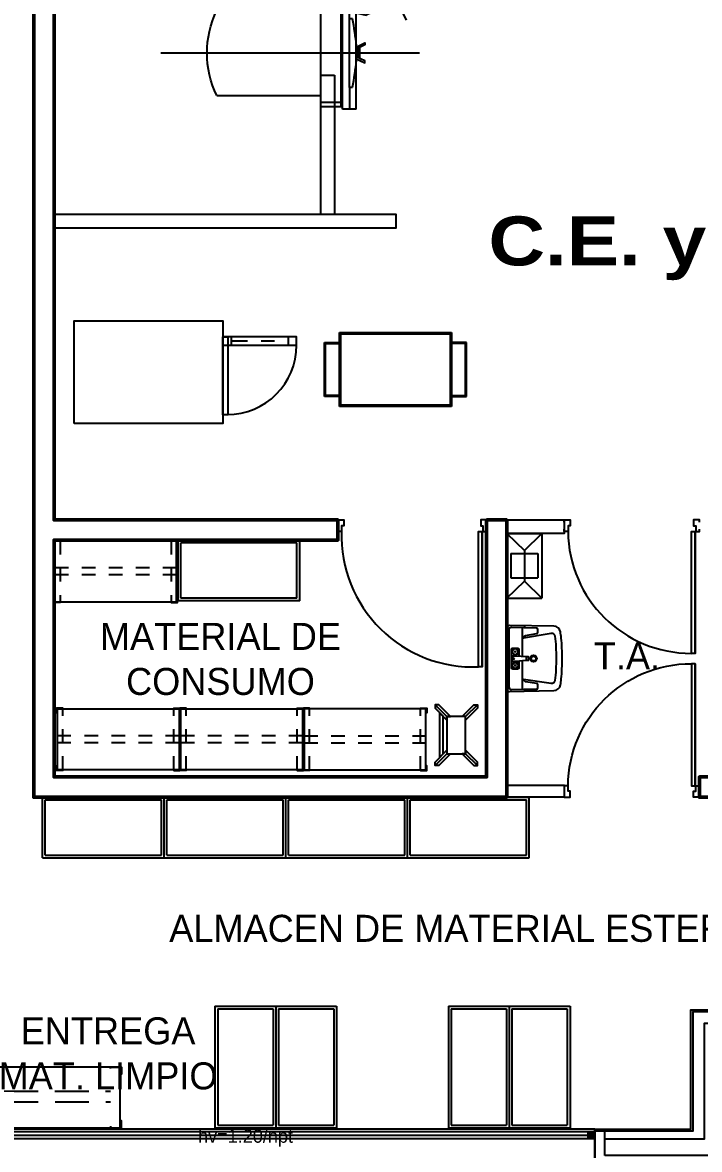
# Model space of a CAD drawing. Header units: millimetres. Extents: x 2523 to 2756, y 378 to 482.
# Drawn here: x 2564.27 to 2569.28, y 451.42 to 459.76 of the extents above; entities that cross this region are included whole.
import ezdxf

# ---------------------------------------------------------------- set-up
doc = ezdxf.new("R2010")
doc.units = ezdxf.units.MM
for name, pattern in [('CIRUGIA opc7$0$DASHED2', [0.375, 0.25, -0.125]), ('DIVIDE5', [0.24, 0.12, -0.04, 0, -0.04, 0, -0.04]), ('HIDDEN5', [0.07, 0.04, -0.03])]:
    doc.linetypes.add(name, pattern=pattern)
for name, color, linetype in [('CANCEL', 6, 'Continuous'), ('DUROCK', 101, 'Continuous'), ('MOBILIARIO', 161, 'Continuous'), ('MOBSANIT', 161, 'Continuous'), ('MUROS TABLAROCA', 3, 'Continuous'), ('NOTAS', 2, 'Continuous'), ('PRECOLADO', 150, 'Continuous'), ('PUERTAS', 2, 'Continuous'), ('TEXTOS', 3, 'Continuous')]:
    doc.layers.add(name, color=color, linetype=linetype)
doc.layers.add('MUROS', color=7, linetype='Continuous', lineweight=50)
doc.styles.add('BOLD', font='GOTHIC.TTF')
doc.styles.add('STYLE1', font='GOTHIC.TTF')
doc.styles.add('TEXTOS', font='')
doc.styles.get('TEXTOS').set_extended_font_data('Arial Black')

# ---------------------------------------------------------------- blocks, each defined once
blk = doc.blocks.new('P110')
at = {"color": 2}
blk.add_lwpolyline([(0.0317, 1.0882), (0.0317, 0.0853), (0.0317, 1.0882), (0.0594, 1.0882), (0.0594, 0.0853), (0.0317, 0.0853)], close=True, dxfattribs=at)
for points in [[(0, 0.0161), (0, 0), (0.0432, 0), (0.0432, 0.0443), (0.0277, 0.0443), (0.0277, 0.0853), (0, 0.0853), (0, 0.0678)], [(1.1, 0.0161), (1.1, 0), (1.0568, 0), (1.0568, 0.0443), (1.0723, 0.0443), (1.0723, 0.0853), (1.1, 0.0853), (1.1, 0.0678)]]:
    blk.add_lwpolyline(points, dxfattribs=at)
at = {"color": 8}
blk.add_arc((0.0995, 0.1158), 0.9733, 358.20212, 92.36267, dxfattribs=at)
blk = doc.blocks.new('P100')
at = {"color": 2}
blk.add_lwpolyline([(0.0317, 0.9882), (0.0317, 0.0853), (0.0317, 0.9882), (0.0594, 0.9882), (0.0594, 0.0853), (0.0317, 0.0853)], close=True, dxfattribs=at)
for points in [[(0, 0.0161), (0, 0), (0.0432, 0), (0.0432, 0.0443), (0.0277, 0.0443), (0.0277, 0.0853), (0, 0.0853), (0, 0.0678)], [(1, 0.0161), (1, 0), (0.9568, 0), (0.9568, 0.0443), (0.9723, 0.0443), (0.9723, 0.0853), (1, 0.0853), (1, 0.0678)]]:
    blk.add_lwpolyline(points, dxfattribs=at)
at = {"color": 8}
blk.add_arc((0.0611, 0.077), 0.9112, 0.5211, 90.10591, dxfattribs=at)
blk = doc.blocks.new('10260204')
at = {"color": 8, "linetype": 'HIDDEN5'}
for p, q in [((0.0499, -0.0113), (0.0499, -0.4612)), ((0.8726, -0.0113), (0.8726, -0.4612)), ((0.0113, -0.2112), (0.9113, -0.2112)), ((0.0113, -0.2613), (0.9113, -0.2613))]:
    blk.add_line(p, q, dxfattribs=at)
for points in [[(0.0499, -0.0113), (0.0499, -0.0049), (0.0049, -0.0049), (0.0049, -0.0399), (0.0113, -0.0399)], [(0.8726, -0.0113), (0.8726, -0.0049), (0.9176, -0.0049), (0.9176, -0.0399), (0.9113, -0.0399)], [(0.0499, -0.4612), (0.0499, -0.4676), (0.0049, -0.4676), (0.0049, -0.4326), (0.0113, -0.4326)], [(0.8726, -0.4612), (0.8726, -0.4676), (0.9176, -0.4676), (0.9176, -0.4326), (0.9113, -0.4326)]]:
    blk.add_lwpolyline(points)
blk.add_lwpolyline([(0.0113, -0.4612), (0.0113, -0.0113), (0.9113, -0.0113), (0.9113, -0.4612)], close=True)
blk = doc.blocks.new('AL')
at = {"layer": 'MOBILIARIO', "linetype": 'Continuous', "xscale": -1, "rotation": 359.9999999808674}
blk.add_blockref('10260204', (-0.1711, -0.036), dxfattribs=at)
at = {"layer": 'MOBILIARIO', "linetype": 'Continuous', "rotation": 359.9999999809065}
for p in [(-0.1809, -0.036), (0.7318, -0.036)]:
    blk.add_blockref('10260204', p, dxfattribs=at)
blk = doc.blocks.new('LVVZ1VS')
at = {"color": 8}
blk.add_line((0.0119, -0.143), (-0.0121, -0.143), dxfattribs=at)
for points in [[(0.2404, -0.3477), (0.2446, -0.0203, 0.418008), (0.2246, 0), (-0.2246, 0, 0.421093), (-0.2446, -0.0205), (-0.2369, -0.3488, 0.362961), (-0.1946, -0.3971, 0.013873), (-0.1511, -0.4026, 0.023993), (0.0024, -0.41, 0.024799), (0.1509, -0.4026, 0.015126), (0.1983, -0.3965, 0.364514)], [(-0.0748, -0.0675, -0.247805), (-0.0567, -0.0856, 0.116963), (-0.0455, -0.0856, -0.247805), (-0.0274, -0.0675, 0.116963), (-0.0274, -0.0563, -0.247805), (-0.0455, -0.0382, 0.116963), (-0.0567, -0.0382, -0.247805), (-0.0748, -0.0563, 0.116963)], [(0.0119, -0.1403), (0.0182, -0.0688, 0.015831), (0.0182, -0.0686), (0.0182, -0.0422, 0.414214), (0.0142, -0.0382), (-0.0144, -0.0382, 0.414214), (-0.0184, -0.0422), (-0.0184, -0.0686, 0.015831), (-0.0184, -0.0688), (-0.0121, -0.1403, -0.015831), (-0.0121, -0.1406), (-0.0121, -0.1593, 0.414214), (-0.0081, -0.1633), (0.0079, -0.1633, 0.414214), (0.0119, -0.1593), (0.0119, -0.1406, -0.015831)], [(0.0746, -0.0675, 0.247805), (0.0565, -0.0856, -0.116963), (0.0453, -0.0856, 0.247805), (0.0272, -0.0675, -0.116963), (0.0272, -0.0563, 0.247805), (0.0453, -0.0382, -0.116963), (0.0565, -0.0382, 0.247805), (0.0746, -0.0563, -0.116963)]]:
    blk.add_lwpolyline(points, format="xyb", close=True)
for points in [[(0.2433, -0.1266, -0.408931), (0.2398, -0.13), (0.2311, -0.13, -0.419516), (0.2276, -0.1264), (0.2293, -0.0354, 0.49024), (0.2093, -0.015), (-0.2095, -0.015, 0.425911), (-0.2295, -0.035), (-0.2278, -0.1264, -0.419516), (-0.2313, -0.13), (-0.2386, -0.13, -0.408931), (-0.2421, -0.1265)], [(-0.0171, -0.089), (-0.0685, -0.089, -0.414214), (-0.078, -0.0795), (-0.078, -0.0439, -0.414214), (-0.0685, -0.0344), (0.0683, -0.0344, -0.414214), (0.0778, -0.0439), (0.0778, -0.0795, -0.414214), (0.0683, -0.089), (0.0169, -0.089)], [(0.1443, -0.115, -0.368916), (0.1541, -0.1234), (0.1888, -0.3272, -0.428122), (0.1668, -0.356, -0.027474), (0.0024, -0.365, -0.026047), (-0.1634, -0.3564, -0.428854), (-0.1854, -0.3276), (-0.1544, -0.1234, -0.368908), (-0.1445, -0.115), (-0.0155, -0.115)]]:
    blk.add_lwpolyline(points, format="xyb")
for points in [[(-0.228, -0.115), (-0.1445, -0.115)], [(0.1443, -0.115), (0.2278, -0.115)]]:
    blk.add_lwpolyline(points, dxfattribs=at)
for points in [[(-0.2278, -0.1264), (-0.2261, -0.2202, 0.408931), (-0.2161, -0.23), (-0.195, -0.23, 0.368908), (-0.1851, -0.2216), (-0.1719, -0.1384, -0.336277), (-0.162, -0.13), (-0.1554, -0.13)], [(0.1552, -0.13), (0.1618, -0.13, -0.262297), (0.1717, -0.1384), (0.1849, -0.2216, 0.368908), (0.1947, -0.23), (0.2159, -0.23, 0.408931), (0.2259, -0.2202), (0.2276, -0.1264)]]:
    blk.add_lwpolyline(points, format="xyb", dxfattribs=at)
blk.add_lwpolyline([(0.0153, -0.115), (0.1443, -0.115)])
for centre, radius in [((-0.0511, -0.0619), 0.00337), ((-0.0511, -0.0619), 0.00337), ((-0.0001, -0.0485), 0.00515), ((0.0509, -0.0619), 0.00337), ((0.0509, -0.0619), 0.00337)]:
    blk.add_circle(centre, radius)
for radius in [0.025, 0.0175]:
    blk.add_circle((-0.0001, -0.1977), radius, dxfattribs=at)
for centre, start, end in [((-0.0511, -0.0619), 106.4867, 163.5133), ((-0.0511, -0.0619), 196.4867, 253.5133), ((-0.0511, -0.0619), 16.4867, 73.5133), ((-0.0511, -0.0619), 286.4867, 343.5133), ((0.0509, -0.0619), 106.4867, 163.5133), ((0.0509, -0.0619), 196.4867, 253.5133), ((0.0509, -0.0619), 16.4867, 73.5133), ((0.0509, -0.0619), 286.4867, 343.5133)]:
    blk.add_arc(centre, 0.0225, start, end, dxfattribs=at)
blk = doc.blocks.new('CIRUGIA opc7$0$429')
at = {"linetype": 'Continuous'}
for p, q in [((-0.24, 0), (-0.24, 0.26)), ((-0.24, 0.26), (0.24, 0.26)), ((-0.114, 0.13), (-0.24, 0.26)), ((0.114, 0.13), (0.24, 0.26)), ((0.24, 0), (0.24, 0.26)), ((-0.09, 0.03), (-0.09, 0.23)), ((-0.09, 0.23), (0.09, 0.23)), ((0.09, 0.03), (0.09, 0.23)), ((-0.24, 0), (-0.114, 0.13)), ((-0.114, 0.13), (0.114, 0.13)), ((0.24, 0), (0.114, 0.13)), ((-0.24, 0), (0.24, 0)), ((-0.09, 0.03), (0.09, 0.03))]:
    blk.add_line(p, q, dxfattribs=at)
blk = doc.blocks.new('ESCALERILLA_3_PELDA_')
for p, q in [((-0.21709, 0.31309), (-0.096, 0.192)), ((0.21709, 0.31309), (0.096, 0.192)), ((-0.21709, -0.31309), (-0.096, -0.192)), ((0.21709, -0.31309), (0.096, -0.192))]:
    blk.add_line(p, q)
for points in [[(-0.096, 0.192), (-0.05978, 0.192), (-0.18086, 0.31309), (-0.21709, 0.31309), (-0.21709, 0.27686), (-0.096, 0.15578)], [(-0.174, 0.23378), (-0.134, 0.19378), (-0.134, -0.19378), (-0.174, -0.23378)], [(0.096, 0.192), (0.05978, 0.192), (0.18086, 0.31309), (0.21709, 0.31309), (0.21709, 0.27686), (0.096, 0.15578)], [(-0.096, 0.192), (0.096, 0.192), (0.096, -0.192), (-0.096, -0.192)], [(-0.096, -0.192), (-0.05978, -0.192), (-0.18086, -0.31309), (-0.21709, -0.31309), (-0.21709, -0.27686), (-0.096, -0.15578)], [(0.096, -0.192), (0.05978, -0.192), (0.18086, -0.31309), (0.21709, -0.31309), (0.21709, -0.27686), (0.096, -0.15578)]]:
    blk.add_lwpolyline(points, close=True)
blk = doc.blocks.new('CIRUGIA opc7$0$134')
at = {"linetype": 'Continuous'}
for p, q in [((-0.45, -0.45), (-0.45, 0.45)), ((-0.45, 0.45), (0, 0.45)), ((-0.43, -0.43), (-0.43, 0.43)), ((-0.43, 0.43), (-0.02, 0.43)), ((-0.02, -0.43), (-0.02, 0.43)), ((0, -0.45), (0, 0.45)), ((-0.45, -0.45), (0, -0.45)), ((-0.43, -0.43), (-0.02, -0.43))]:
    blk.add_line(p, q, dxfattribs=at)
blk = doc.blocks.new('ANAQUEL FIJO 45CM.')
at = {"linetype": 'CIRUGIA opc7$0$DASHED2'}
for p, q in [((1.2953, 0.2588), (-0.2404, 0.2588)), ((1.296, 0.1788), (-0.2396, 0.1788))]:
    blk.add_line(p, q, dxfattribs=at)
for points in [[(-0.2398, 0.4388), (-0.2398, 0.45), (-0.3223, 0.45), (-0.3223, 0.3975), (-0.3111, 0.3975)], [(1.2952, 0.4388), (1.2952, 0.45), (1.3777, 0.45), (1.3777, 0.3975), (1.3664, 0.3975)], [(-0.2398, 0.0113), (-0.2398, 0), (-0.3223, 0), (-0.3223, 0.0525), (-0.3111, 0.0525)], [(1.2952, 0.0113), (1.2952, 0), (1.3777, 0), (1.3777, 0.0525), (1.3664, 0.0525)]]:
    blk.add_lwpolyline(points)
blk.add_lwpolyline([(-0.3111, 0.45), (-0.3111, 0), (1.3664, 0), (1.3664, 0.45)], close=True)
blk = doc.blocks.new('p60aizq')
for p, q in [((-0.51, 0.45), (-0.57, 0.45)), ((-0.57, 0.03), (-0.51, 0.03))]:
    blk.add_line(p, q)
at = {"linetype": 'DIVIDE5'}
blk.add_line((-0.54, 0.03), (-0.54, 0.45), dxfattribs=at)
blk.add_lwpolyline([(-0.51, -0.03), (-0.51, 0.51), (-0.57, 0.51), (-0.57, -0.03)], close=True)
blk.add_arc((-0.51, 0), 0.51, 0, 90)
blk = doc.blocks.new('1004')
for points in [[(2425.0512, 1116.3011), (2424.2912, 1116.3011), (2424.2912, 1117.4011), (2425.0512, 1117.4011)], [(2424.9878, 1117.4011), (2424.4094, 1117.4011), (2424.4094, 1117.4358), (2424.9878, 1117.4358)]]:
    blk.add_lwpolyline(points, close=True)
at = {"xscale": 1.0092413802072, "yscale": 1.0092413802072, "zscale": 1.0092413802072}
blk.add_blockref('p60aizq', (2424.9846, 1117.4314), dxfattribs=at)
blk = doc.blocks.new('Charola')
for p, q in [((-0.4135, 0), (0.4135, 0)), ((-0.4135, -0.55), (-0.4135, 0)), ((0.4135, 0), (0.4135, -0.55)), ((-0.4135, -0.075), (-0.525, -0.075)), ((-0.525, -0.075), (-0.525, -0.475)), ((-0.4135, -0.082), (-0.518, -0.082)), ((-0.518, -0.082), (-0.518, -0.468)), ((-0.4035, -0.01), (0.4035, -0.01)), ((-0.4035, -0.54), (-0.4035, -0.01)), ((0.4035, -0.01), (0.4035, -0.54)), ((0.4135, -0.075), (0.525, -0.075)), ((0.4135, -0.082), (0.518, -0.082)), ((0.518, -0.082), (0.518, -0.468)), ((0.525, -0.075), (0.525, -0.475)), ((-0.525, -0.475), (-0.4135, -0.475)), ((-0.518, -0.468), (-0.4135, -0.468)), ((0.518, -0.468), (0.4135, -0.468)), ((0.525, -0.475), (0.4135, -0.475)), ((0.4135, -0.55), (-0.4135, -0.55)), ((0.4035, -0.54), (-0.4035, -0.54))]:
    blk.add_line(p, q)
blk = doc.blocks.new('esterilz202038')
for p, q in [((-0.6508, 0.2674), (-0.6617, 0.2444)), ((-0.4725, -0.0699), (-0.3007, 0.2907)), ((-0.6617, 0.2444), (-0.1093, -0.019)), ((-0.6617, 0.2444), (-0.6456, 0.1901)), ((-0.6456, 0.1901), (-0.1751, -0.0341)), ((-0.4238, 0.1972), (-0.2973, 0.1369)), ((-0.3908, 0.2191), (-0.2986, 0.1752)), ((-0.3906, 0.2002), (-0.3139, 0.1637)), ((-0.1, -0.7293), (-0.1, 0.1007)), ((0, 0.1007), (-0.1, 0.1007)), ((-0.05, -0.0586), (-0.05, 0.1007)), ((0, -0.7293), (0, 0.1007)), ((-0.1093, -0.019), (-0.1, 0.0053)), ((0.16, 0.0807), (0.01, 0.0807)), ((0.01, -0.7093), (0.01, 0.0807)), ((0.01, 0.0507), (0.01, -0.6793)), ((0.01, 0.0507), (0.16, 0.0507)), ((0.16, -0.7093), (0.16, 0.0807)), ((0.16, -0.6793), (0.16, 0.0507)), ((0.93, 0.0007), (0.16, 0.0007)), ((-0.1093, -0.019), (-0.1751, -0.0341)), ((1.3445, -0.3136), (-0.5683, -0.3136)), ((-0.1282, -0.3558), (-0.1282, -0.2707)), ((-0.114, -0.3488), (-0.114, -0.2781)), ((-0.05, -0.5686), (-0.05, -0.7293)), ((0.93, -0.6293), (0.16, -0.6293)), ((-0.1, -0.7293), (0, -0.7293)), ((0.01, -0.6793), (0.16, -0.6793)), ((0.16, -0.7093), (0.01, -0.7093))]:
    blk.add_line(p, q)
for points in [[(-0.4057, 0.1888), (-0.4066, 0.2737), (-0.3912, 0.2664), (-0.3904, 0.1815)], [(-0.3137, 0.1449), (-0.2451, 0.1968), (-0.2605, 0.2041), (-0.329, 0.1522)], [(-0.1, -0.2711), (-0.1636, -0.2382), (-0.1636, -0.2524), (-0.1, -0.2853)], [(-0.1, -0.3561), (-0.1636, -0.3872), (-0.1636, -0.3731), (-0.1, -0.342)]]:
    blk.add_lwpolyline(points)
blk.add_lwpolyline([(-0.0999, -0.3694, 0.023877), (-0.0712, -0.5686), (-0.05, -0.5686), (-0.05, -0.0586), (-0.0712, -0.0586, 0.023732), (-0.0999, -0.2592)], format="xyb")
for centre, radius, start, end in [((-1.2877, -2.1818), 2.5306, 69.95027, 75.42155), ((-1.6157, -2.06), 2.5618, 53.72395, 59.11495), ((0.286, -0.3143), 0.7169, 333.93633, 26.06367)]:
    blk.add_arc(centre, radius, start, end)

msp = doc.modelspace()

# ---------------------------------------------------------------- linework, layer by layer
at = {"layer": 'CANCEL'}
msp.add_line((2563.3018, 451.5218), (2568.5006, 451.5218), dxfattribs=at)
for points in [[(2563.3018, 451.4968), (2568.5006, 451.4968), (2568.5006, 451.5468), (2563.3018, 451.5468)], [(2568.4506, 451.5468), (2568.4506, 451.4968), (2568.5006, 451.4968), (2568.5006, 451.5468)]]:
    msp.add_lwpolyline(points, close=True, dxfattribs=at)
msp.add_solid([(2568.4506, 451.5468), (2568.4506, 451.4968), (2568.5006, 451.5468), (2568.5006, 451.4968)], dxfattribs=at)
at = {"layer": 'DUROCK'}
for p, q in [((2566.4755, 458.3386), (2566.4755, 459.3693)), ((2566.4755, 459.3693), (2566.5755, 459.3693)), ((2566.5755, 459.3693), (2566.5755, 458.3386))]:
    msp.add_line(p, q, dxfattribs=at)
for points in [[(2564.5005, 458.2386), (2567.0315, 458.2386), (2567.0315, 458.3386), (2564.5005, 458.3386)], [(2567.8505, 456.0775), (2568.2755, 456.0775), (2568.2755, 455.9775), (2567.8505, 455.9778)], [(2567.8505, 454.1124), (2568.2755, 454.1124), (2568.2755, 454.0243), (2567.8505, 454.0243)]]:
    msp.add_lwpolyline(points, dxfattribs=at)
at = {"layer": 'MUROS'}
for points in [[(2564.3505, 458.4793), (2564.3505, 463.4993)], [(2564.5005, 463.4993), (2564.5005, 458.4793)], [(2567.7005, 456.0775), (2567.8505, 456.0775), (2567.8505, 454.0243), (2564.3505, 454.0243), (2564.3505, 458.4793)], [(2564.5005, 458.4793), (2564.5005, 458.4793), (2564.5005, 456.0775), (2566.6005, 456.0775), (2566.6005, 455.9275), (2564.5005, 455.9275), (2564.5005, 454.1743), (2567.7005, 454.1743), (2567.7005, 456.0775)], [(2573.5255, 454.1743), (2569.2755, 454.1743), (2569.2755, 454.0243), (2573.5255, 454.0243)]]:
    msp.add_lwpolyline(points, dxfattribs=at)
at = {"layer": 'MUROS TABLAROCA'}
msp.add_lwpolyline([(2571.5743, 451.5518), (2571.5605, 451.5518), (2571.5605, 451.5518), (2570.0356, 451.5518), (2570.0356, 452.4343), (2569.2256, 452.4343), (2569.2256, 451.5518), (2568.5006, 451.5518), (2568.5006, 451.5668), (2568.5006, 451.5668), (2568.5006, 451.5668), (2569.2106, 451.5668), (2569.2106, 452.4493), (2570.0506, 452.4493), (2570.0506, 451.5668), (2571.5743, 451.5668), (2571.5743, 451.5518)], close=True, dxfattribs=at)
at = {"layer": 'MUROS TABLAROCA', "color": 8}
msp.add_lwpolyline([(2571.4993, 451.5518), (2571.4993, 451.4918), (2569.9505, 451.4918), (2569.9505, 452.3493), (2569.3106, 452.3493), (2569.3106, 451.4918), (2568.5756, 451.4918), (2568.5756, 451.5518)], dxfattribs=at)
at = {"layer": 'PRECOLADO', "color": 3}
msp.add_lwpolyline([(2563.3018, 451.2968), (2568.5006, 451.2968), (2568.5006, 451.5668), (2563.3018, 451.5668)], close=True, dxfattribs=at)
at = {"layer": 'PRECOLADO'}
msp.add_lwpolyline([(2568.5756, 451.3718), (2568.5756, 451.5518), (2568.5006, 451.5518), (2568.5006, 451.2968), (2571.5743, 451.2968), (2571.5743, 451.5518), (2571.4993, 451.5518), (2571.4993, 451.3718)], close=True, dxfattribs=at)

# ---------------------------------------------------------------- block references
at = {"layer": 'MOBILIARIO', "xscale": -1}
msp.add_blockref('esterilz202038', (2566.6355, 459.8479), dxfattribs=at)
at = {"layer": 'MOBILIARIO'}
for name, p, rotation in [('1004', (1448.3495, 2881.8418), 270), ('Charola', (2567.027, 456.9158), 180), ('CIRUGIA opc7$0$429', (2567.8503, 455.7378), 270), ('CIRUGIA opc7$0$134', (2565.8681, 455.9275), 90), ('ANAQUEL FIJO 45CM.', (2564.6783, 452.0268), 180)]:
    msp.add_blockref(name, p, dxfattribs=dict(at, rotation=rotation))
at = {"layer": 'MOBILIARIO', "linetype": 'Continuous', "extrusion": (0, 0, -1), "zscale": -1}
msp.add_blockref('10260204', (-2565.4181, 455.9325), dxfattribs=at)
at = {"layer": 'MOBILIARIO', "xscale": -0.7199999999997999, "yscale": 0.7200000000000273, "zscale": 0.7200000000000001, "rotation": 180}
msp.add_blockref('ESCALERILLA_3_PELDA_', (2567.4768, 454.4837), dxfattribs=at)
at = {"layer": 'MOBILIARIO', "linetype": 'Continuous', "rotation": 180}
msp.add_blockref('AL', (2566.1691, 454.1806), dxfattribs=at)
at = {"layer": 'MOBILIARIO', "xscale": -1}
for p, rotation in [((2564.8655, 454.0243), 270), ((2565.7655, 454.0243), 270), ((2566.6655, 454.0243), 270), ((2567.5655, 454.0243), 270), ((2566.1413, 452.0268), 180), ((2566.5913, 452.0268), 180), ((2567.8679, 452.0268), 180), ((2568.3179, 452.0268), 180)]:
    msp.add_blockref('CIRUGIA opc7$0$134', p, dxfattribs=dict(at, rotation=rotation))
at = {"layer": 'MOBSANIT', "extrusion": (0, 0, -1), "xscale": -1, "zscale": -1, "rotation": 270}
msp.add_blockref('LVVZ1VS', (-2567.8505, 455.0509), dxfattribs=at)
at = {"layer": 'PUERTAS', "rotation": 180}
for name, p in [('P110', (2567.7005, 456.0775)), ('P100', (2569.2755, 456.0775))]:
    msp.add_blockref(name, p, dxfattribs=at)
at = {"layer": 'PUERTAS', "xscale": -1}
msp.add_blockref('P100', (2569.2755, 454.0243), dxfattribs=at)

# ---------------------------------------------------------------- texts
at = {"ltscale": 3, "insert": (2568.8746, 458.3239), "char_height": 0.36256, "width": 7.912549, "attachment_point": 2, "style": 'TEXTOS'}
msp.add_mtext('C.E. y E.', dxfattribs=at)
at = {"layer": 'NOTAS', "insert": (2565.5661, 451.4359), "char_height": 0.1, "attachment_point": 7, "style": 'BOLD'}
msp.add_mtext('hv=1.20/npt', dxfattribs=at)
at = {"layer": 'TEXTOS', "style": 'STYLE1'}
msp.add_text('T.A.', height=0.2, rotation=360, dxfattribs=at).set_placement((2568.494, 454.9702))
at = {"layer": 'TEXTOS', "char_height": 0.2, "attachment_point": 5, "style": 'STYLE1'}
for s, insert, width in [('MATERIAL DE CONSUMO', (2565.7319, 455.0467), 2.211433), ('ALMACEN DE MATERIAL ESTERIL', (2567.5226, 453.0521), 4.167093), ('ENTREGA MAT. LIMPIO', (2564.9005, 452.1265), 1.794248)]:
    msp.add_mtext(s, dxfattribs=dict(at, insert=insert, width=width))

doc.saveas('drawing.dxf')
